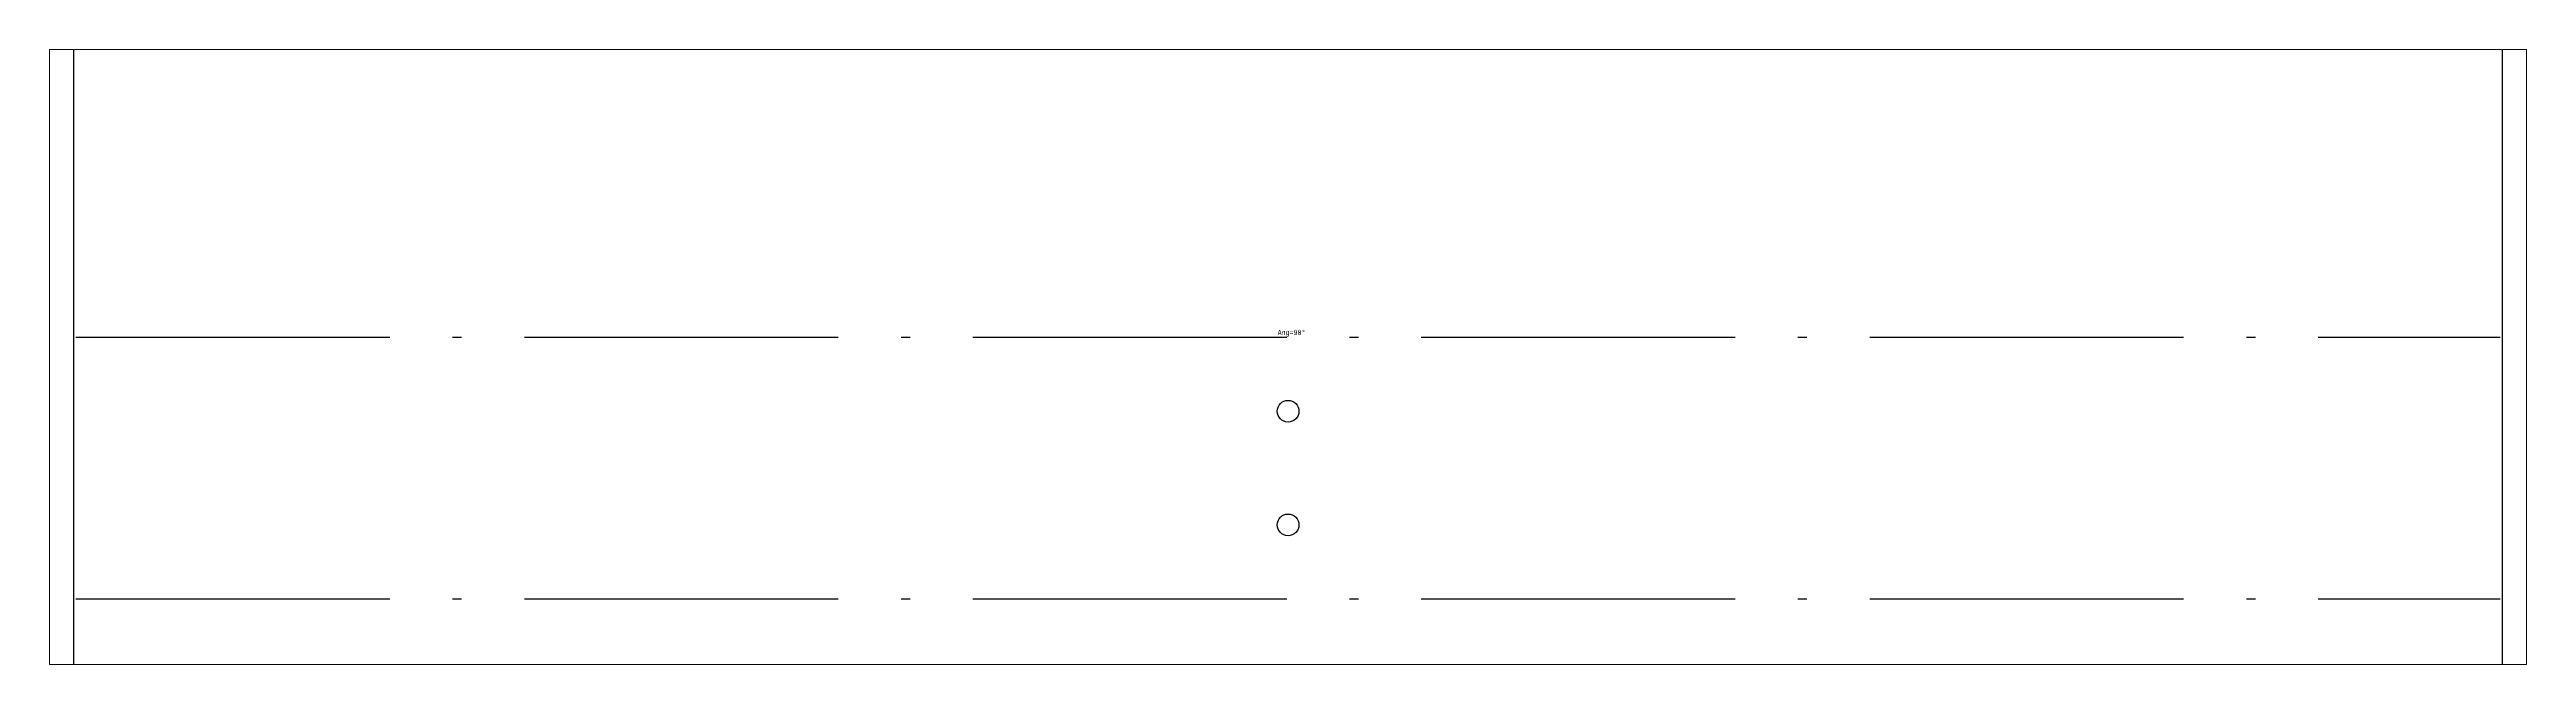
# Paper-space layout 'Layout1' of a CAD drawing. Header units: millimetres. Extents: x 0 to 257, y 66 to 129.
# The model-space entities are those that its viewports show. They can reach past a viewport. Long polylines and large blocks are cut down to what shows.
import ezdxf

# ---------------------------------------------------------------- set-up
doc = ezdxf.new("R2010")
doc.units = ezdxf.units.MM
doc.header["$LTSCALE"] = 25
doc.linetypes.add('DASHDOT', pattern=[1, 0.7, -0.14, 0.02, -0.14])
for name, color, linetype in [('3_Pezzi', 7, 'Continuous'), ('5_Bulloni', 7, 'Continuous'), ('98_Cartiglio', 7, 'Continuous')]:
    doc.layers.add(name, color=color, linetype=linetype)
doc.styles.add('SHX_Style', font='MONOTXT')

msp = doc.modelspace()

# ---------------------------------------------------------------- linework, layer by layer
at = {"layer": '3_Pezzi', "color": 3, "linetype": 'Continuous'}
for p, q in [((0, 9.6), (0, 150.1)), ((0, 150.1), (1172.4, 150.1)), ((1172.4, 150.1), (1172.4, 9.6)), ((0, -116.8), (0, 9.6)), ((1172.4, 9.6), (1172.4, -116.8)), ((0, -150.1), (0, -116.8)), ((1172.4, -116.8), (1172.4, -150.1)), ((1172.4, -150.1), (0, -150.1))]:
    msp.add_line(p, q, dxfattribs=at)
at = {"layer": '5_Bulloni', "color": 2, "linetype": 'Continuous'}
for centre in [(586.2, -26.2), (586.2, -81.1)]:
    msp.add_circle(centre, 5.25, dxfattribs=at)
at = {"layer": '98_Cartiglio', "color": 1, "linetype": 'DASHDOT', "ltscale": 0.4}
for p, q in [((1, 9.6), (1171.4, 9.6)), ((1, -116.8), (1171.4, -116.8))]:
    msp.add_line(p, q, dxfattribs=at)

# ---------------------------------------------------------------- texts
at = {"layer": '98_Cartiglio', "color": 2, "linetype": 'Continuous', "style": 'SHX_Style', "width": 0.8}
msp.add_text('Ang=90°', height=2.5, dxfattribs=at).set_placement((581.2, 10.6))

psp = doc.layouts.get("Layout1")

# ---------------------------------------------------------------- viewports
at = {"layer": '0'}
psp.add_viewport(center=(128.5, 97.5), size=(257, 63.8377), view_center_point=(586.18, 0), view_height=297.0345, dxfattribs=at)

doc.saveas('drawing.dxf')
